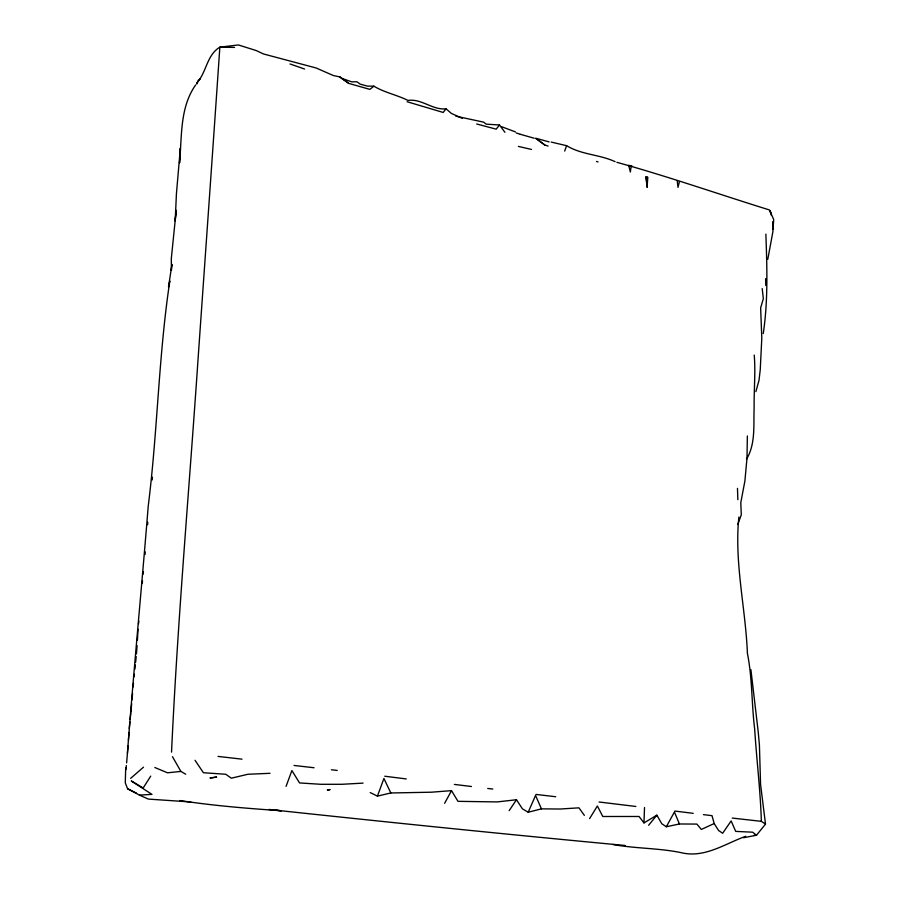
<?xml version="1.0" encoding="UTF-8"?>
<svg xmlns="http://www.w3.org/2000/svg" width="899" height="899" viewBox="0 0 899 899"><rect width="100%" height="100%" fill="white"/><g stroke="black" fill="none" stroke-linecap="round" stroke-linejoin="round"><path stroke-width="1.35" d="M743.563 837.744L756.497 835.238L765.499 824.091L761.352 821.349C760.43 790.513 756.61 759.722 754.654 728.864C751.53 703.805 752.407 678.262 747.417 653.461C745.586 607.926 734.191 562.572 738.877 517.037M171.54 752.126C177.642 619.883 189.329 488 198.274 355.959C205.478 253.046 212.827 150.077 219.85 47.164L238.359 44.95L256.282 50.58L263.441 53.951L316.178 67.998L333.405 75.561L339.867 76.898L348.801 83.416L369.86 89.372L373.905 86.18C384.424 92.575 396.987 94.912 408.034 100.441C421.406 98.339 432.689 110.352 446.039 108.813L451.365 113.398L462.344 118.387M125.703 767.656L125.287 782.883L127.591 788.76L139.412 795.098L148.324 799.087L190.824 801.975M703.434 814.629L712.019 815.674L714.177 823.54L701.321 829.451L696.894 824.08L679.419 823.978L666.339 826.754L661.799 823.765L656.877 815.179L643.976 822.9L644.516 807.527M647.201 187.026L647.583 177.125L647.201 187.026L646.01 176.575L647.022 186.97M137.457 640.099L137.985 629.244M127.422 753.07C133.67 670.654 141.615 588.339 148.245 505.957C157.64 431.205 158.561 355.487 169.832 280.982L168.518 286.995L171.945 264.362L171.383 270.419L171.316 258.552L176.215 210.299L175.181 221.008L176.429 193.734L180.351 148.144L179.553 162.91C181.991 136.603 179.631 107.622 195.645 84.956M152.246 479.931L152.414 477.178M147.616 524.758L147.773 522.207M145.054 554.492L145.222 551.896M128.085 745.597L126.624 762.88M128.445 740.315L128.995 732.449M129.276 728.516L129.872 721.964M773.016 229.211L773.713 219.536L769.432 209.95C718.571 194.15 668.227 176.507 616.883 162.326M136.457 653.831L137.086 645.583M130.996 711.502L131.67 703.748M132.007 699.871L132.569 693.432M133.131 687.016L133.468 683.173M142.267 583.485L142.514 580.833M134.929 669.126L135.356 664.957M135.648 662.17L136.21 656.596M125.939 769.578L126.354 765.555M134.131 676.79L134.4 674.239M130.153 719.357L130.849 712.817M143.132 574.203L143.435 571.55M138.513 623.794L138.839 621.063M767.791 259.305L772.949 231.403L772.646 221.772M631.21 166.023L630.345 172.012L628.727 165.304L631.997 166.023M763.24 333.63C768.162 300.772 767.038 267.25 765.869 234.133M755.879 391.616L758.992 380.412L760.251 369.646L761.801 338.204L760.644 307.896L763.341 298.659L762.206 288.601M564.684 151.077L566.617 145.694C581.608 154.853 599.442 154.392 615.062 161.651M737.776 524.477L741.293 514.812L740.798 502.687L744.9 480.965L746.99 458.164L747.372 435.97M370.231 792.592L377.423 796.121L383.918 778.478L390.829 792.974L431.475 792.199L451.512 790.637L457.973 801.335L497.192 801.919L516.487 799.739L522.443 808.853L528.207 812.224L541.456 808.864L560.313 809.021L578.945 807.83L584.372 815.393M286.073 786.355L291.894 770.544L299.547 782.939L320.876 784.299L342.058 784.288L363.072 783.119M196.78 84.09L198.185 80.449L200.398 78.764M528.207 812.224L535.546 795.469L541.456 808.864M746.473 459.277C755.823 443.859 753.384 424.822 754.137 407.595C753.868 390.087 755.688 372.523 754.227 355.105M444.634 803.29L451.512 790.637M666.339 826.754L674.419 811.999L679.419 823.978M589.587 818.618L597.374 805.998L602.791 816.494L639.054 816.483L643.976 822.9M196.735 83.079C206.703 72.257 206.601 55.064 219.85 47.164L234.515 47.411M509.16 810.662L516.487 799.739M150.729 776.118L143.177 787.996L131.265 780.939L151.965 794.379L139.412 795.098M446.039 108.813L443.185 112.454L407.135 101.733M504.935 132.299L499.484 124.995L496.203 129.164L476.717 123.995M648.629 825.271L656.877 815.179M143.492 767.184L130.625 778.377M745.743 836.284C725.594 843.532 705.996 857.388 683.566 853.196C660.439 847.937 636.155 848.791 612.77 844.487M377.423 796.121L390.829 792.974M679.442 181.576L677.992 187.352L677.262 181.002M185.722 774.208L180.879 771.421L167.529 772.803L154.83 767.51M753.778 835.385L756.497 835.238L752.688 832.193L735.708 831.395L731.145 820.944L722.639 833.261L718.582 830.496L714.177 823.54M270.003 773.32L247.967 774.253L231.301 778.197L225.761 774.264L203.421 772.735L195.016 760.296M499.484 124.995L486.247 124.163L483.561 122.129L455.804 116.162M373.905 86.18L367.41 86.124L360.218 84.146L356.937 81.787L351.779 81.865L341.496 78.258L339.867 76.898M625.198 845.476C506.395 834.362 387.615 822.192 268.958 809.46M314.054 767.746L294.052 765.454M555.739 796.739L535.95 794.424M270.341 809.606L281.331 810.763C247.45 808.426 213.524 805.729 179.935 800.548M566.617 145.694L551.211 142.076M471.458 786.501L454.377 784.422M242.011 759.161L218.041 756.419M761.352 821.349L732.247 818.068M487.708 788.457L492.821 789.041M331.394 769.758L337.237 770.443M693.208 813.337L674.789 811.055M599.071 801.998L635.863 806.47M406.269 778.939L384.75 776.23M518.363 146.402L531.5 149.448M548.109 146.076L544.794 144.986L535.692 138.199L549.12 141.907M520.319 134.288L534.253 138.255M596.486 161.449L598.037 161.932M290.006 63.975L304.57 69.009M516.195 132.917L519.959 134.187M501.294 126.59L515.385 131.883M127.591 788.76L136.502 793.143M341.496 78.258L348.801 83.416M536.287 138.704L544.794 144.986M172.462 756.677L180.879 771.421M769.971 210.815L771.353 215.232M770.252 210.962L770.836 212.613M750.912 669.699L758.25 732.213L759.408 745.046L760.565 784.366L765.499 824.091M737.472 488.359L737.843 499.709M765.611 278.668L765.779 285.534M329.877 789.648L327.45 789.963L329.877 789.648M216.513 777.096L210.209 777.972L216.513 777.096"/></g></svg>
